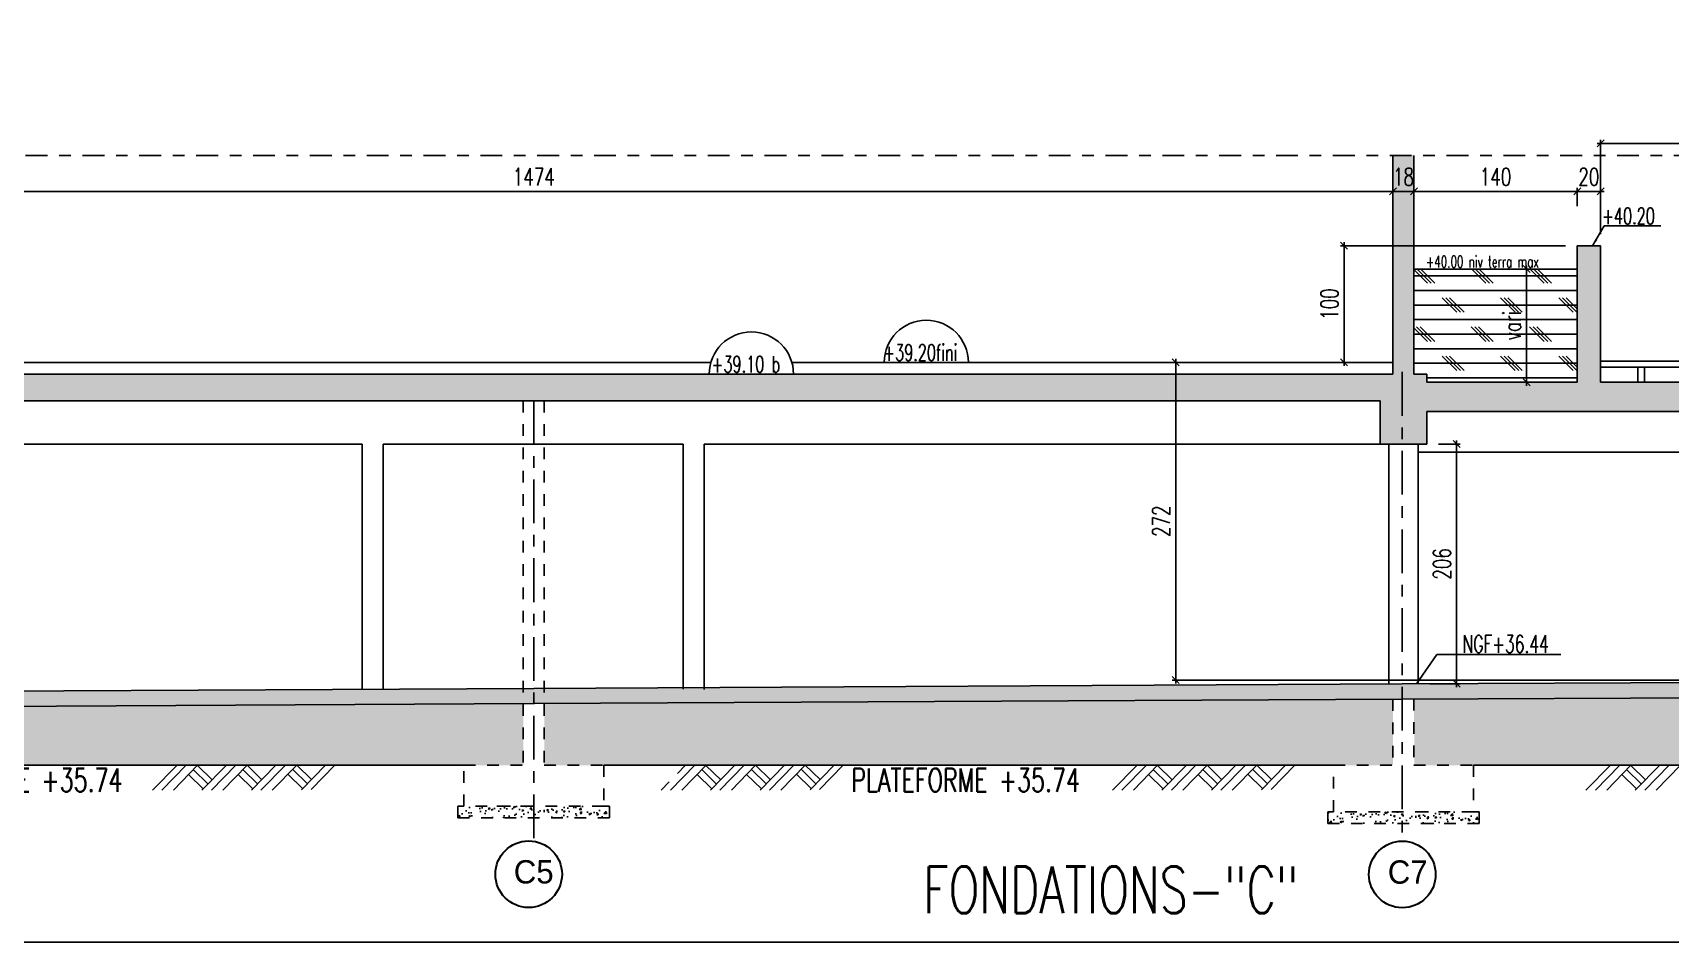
# Model space of a CAD drawing. Extents: x 308 to 437, y -199 to -146.
# Drawn here: x 327.35 to 341.39, y -198.96 to -191.16 of the extents above; entities that cross this region are included whole.
import ezdxf

# ---------------------------------------------------------------- set-up
doc = ezdxf.new("R2010")
doc.units = 0
doc.header["$LTSCALE"] = 0.5
doc.header["$MEASUREMENT"] = 0
for name, pattern in [('AXES2', [1.125, 0.75, -0.125, 0.125, -0.125]), ('DISCONTINU', [0.75, 0.5, -0.25]), ('DISCONTINU2', [0.375, 0.25, -0.125])]:
    doc.linetypes.add(name, pattern=pattern)
doc.layers.get('DEFPOINTS').update_dxf_attribs({"linetype": 'CONTINUOUS'})
for name, color, linetype in [('A05-AXES', 13, 'AXES2'), ('A19-COTATIONS', 146, 'CONTINUOUS'), ('AXES', 6, 'AXES2'), ('CADRE-CART', 7, 'CONTINUOUS'), ('COTATION', 7, 'CONTINUOUS'), ('HABILLAGE', 7, 'CONTINUOUS'), ('MURS', 3, 'CONTINUOUS'), ('POCHAGE', 254, 'CONTINUOUS'), ('RDC', 7, 'DISCONTINU2'), ('Texte', 7, 'CONTINUOUS')]:
    doc.layers.add(name, color=color, linetype=linetype)
doc.styles.add('CGotH', font='GOTHIC.TTF')
doc.styles.add('ROMANS8', font='romans.shx', dxfattribs={"width": 0.7})
doc.dimstyles.new('COT50 cm', dxfattribs={"dimtxt": 0.15, "dimasz": 0.06, "dimexe": 0.03, "dimexo": 0.1, "dimgap": 0.05, "dimtad": 1, "dimdec": 0, "dimlfac": 100, "dimzin": 0, "dimdsep": 46, "dimtxsty": 'ROMANS8', "dimblk1": 'OBLIQUE', "dimblk2": 'OBLIQUE', "dimsah": 1, "dimcen": 0.03, "dimdle": 0.03, "dimclrt": 1, "dimadec": 0, "dimazin": 0, "dimtfac": 1, "dimtdec": 0, "dimtmove": 0, "dimatfit": 3, "dimfxl": 0, "dimtolj": 1, "dimtzin": 0, "dimlwd": -1, "dimlwe": -1, "dimarcsym": 0})
pattern_1 = [(37.5, (0, -126.95472), (-0.003149668, 0.096341188), [0, -0.076, 0, -0.085, 0, -0.08125]), (7.5, (0, -126.95472), (0.088488835, 0.141107303), [0, -0.041, 0, -0.0685, 0, -0.02625]), (327.5, (-0.0615, -126.95472), (0.155707093, 0.000282953), [0, -0.025, 0, -0.09, 0, -0.1175]), (317.5, (-0.0615, -126.95472), (0.15030633, 0.04388378), [0, -0.0125, 0, -0.059, 0, -0.0675])]

# ---------------------------------------------------------------- blocks, each defined once
blk = doc.blocks.new('_Oblique')
at = {"layer": 'COTATION', "color": 0, "lineweight": -2}
blk.add_line((-0.5, -0.5), (0.5, 0.5), dxfattribs=at)
blk = doc.blocks.new('*D1677')
at = {"layer": 'COTATION', "color": 0, "transparency": 16777216}
for p, q in [((324.249, -192.526), (339.046, -192.526)), ((324.279, -192.511), (324.279, -192.556)), ((339.016, -192.558), (339.016, -192.496))]:
    blk.add_line(p, q, dxfattribs=at)
at = {"layer": 'DEFPOINTS', "color": 0, "transparency": 16777216}
for p in [(324.279, -192.411), (339.016, -192.526), (339.016, -192.658)]:
    blk.add_point(p, dxfattribs=at)
at = {"layer": 'COTATION', "color": 0, "transparency": 16777216, "xscale": 0.06, "yscale": 0.06, "zscale": 0.06, "rotation": 180}
blk.add_blockref('_Oblique', (324.279, -192.526), dxfattribs=at)
at = {"layer": 'COTATION', "color": 0, "transparency": 16777216, "xscale": 0.06, "yscale": 0.06, "zscale": 0.06}
blk.add_blockref('_Oblique', (339.016, -192.526), dxfattribs=at)
at = {"layer": 'COTATION', "color": 1, "transparency": 16777216, "insert": (331.647, -192.401), "char_height": 0.15, "attachment_point": 5, "style": 'ROMANS8'}
blk.add_mtext('\\A1;1474', dxfattribs=at)
blk = doc.blocks.new('*D1678')
at = {"layer": 'COTATION', "color": 0, "transparency": 16777216}
for p, q in [((338.986, -192.526), (339.226, -192.526)), ((339.016, -192.558), (339.016, -192.496)), ((339.196, -192.558), (339.196, -192.496))]:
    blk.add_line(p, q, dxfattribs=at)
at = {"layer": 'DEFPOINTS', "color": 0, "transparency": 16777216}
for p in [(339.196, -192.526), (339.016, -192.658), (339.196, -192.658)]:
    blk.add_point(p, dxfattribs=at)
at = {"layer": 'COTATION', "color": 0, "transparency": 16777216, "xscale": 0.06, "yscale": 0.06, "zscale": 0.06, "rotation": 180}
blk.add_blockref('_Oblique', (339.016, -192.526), dxfattribs=at)
at = {"layer": 'COTATION', "color": 0, "transparency": 16777216, "xscale": 0.06, "yscale": 0.06, "zscale": 0.06}
blk.add_blockref('_Oblique', (339.196, -192.526), dxfattribs=at)
at = {"layer": 'COTATION', "color": 1, "transparency": 16777216, "insert": (339.106, -192.401), "char_height": 0.15, "attachment_point": 5, "style": 'ROMANS8'}
blk.add_mtext('\\A1;18', dxfattribs=at)
blk = doc.blocks.new('*D1679')
at = {"layer": 'COTATION', "color": 0, "transparency": 16777216}
for p, q in [((339.166, -192.526), (340.626, -192.526)), ((339.196, -192.558), (339.196, -192.496)), ((340.596, -192.651), (340.596, -192.496))]:
    blk.add_line(p, q, dxfattribs=at)
at = {"layer": 'DEFPOINTS', "color": 0, "transparency": 16777216}
for p in [(340.596, -192.526), (339.196, -192.658), (340.596, -192.751)]:
    blk.add_point(p, dxfattribs=at)
at = {"layer": 'COTATION', "color": 0, "transparency": 16777216, "xscale": 0.06, "yscale": 0.06, "zscale": 0.06, "rotation": 180}
blk.add_blockref('_Oblique', (339.196, -192.526), dxfattribs=at)
at = {"layer": 'COTATION', "color": 0, "transparency": 16777216, "xscale": 0.06, "yscale": 0.06, "zscale": 0.06}
blk.add_blockref('_Oblique', (340.596, -192.526), dxfattribs=at)
at = {"layer": 'COTATION', "color": 1, "transparency": 16777216, "insert": (339.896, -192.401), "char_height": 0.15, "attachment_point": 5, "style": 'ROMANS8'}
blk.add_mtext('\\A1;140', dxfattribs=at)
blk = doc.blocks.new('*D1680')
at = {"layer": 'COTATION', "color": 0, "transparency": 16777216}
for p, q in [((340.566, -192.526), (340.826, -192.526)), ((340.596, -192.651), (340.596, -192.496)), ((340.796, -192.651), (340.796, -192.496))]:
    blk.add_line(p, q, dxfattribs=at)
at = {"layer": 'DEFPOINTS', "color": 0, "transparency": 16777216}
for p in [(340.796, -192.526), (340.596, -192.751), (340.796, -192.751)]:
    blk.add_point(p, dxfattribs=at)
at = {"layer": 'COTATION', "color": 0, "transparency": 16777216, "xscale": 0.06, "yscale": 0.06, "zscale": 0.06, "rotation": 180}
blk.add_blockref('_Oblique', (340.596, -192.526), dxfattribs=at)
at = {"layer": 'COTATION', "color": 0, "transparency": 16777216, "xscale": 0.06, "yscale": 0.06, "zscale": 0.06}
blk.add_blockref('_Oblique', (340.796, -192.526), dxfattribs=at)
at = {"layer": 'COTATION', "color": 1, "transparency": 16777216, "insert": (340.696, -192.401), "char_height": 0.15, "attachment_point": 5, "style": 'ROMANS8'}
blk.add_mtext('\\A1;20', dxfattribs=at)
blk = doc.blocks.new('*D1681')
at = {"layer": 'COTATION', "color": 0, "transparency": 16777216}
for p, q in [((340.766, -192.114), (351.466, -192.114)), ((340.796, -192.892), (340.796, -192.084)), ((351.436, -192.642), (351.436, -192.084))]:
    blk.add_line(p, q, dxfattribs=at)
at = {"layer": 'DEFPOINTS', "color": 0, "transparency": 16777216}
for p in [(351.436, -192.114), (351.436, -192.742), (340.796, -192.992)]:
    blk.add_point(p, dxfattribs=at)
at = {"layer": 'COTATION', "color": 0, "transparency": 16777216, "xscale": 0.06, "yscale": 0.06, "zscale": 0.06, "rotation": 180}
blk.add_blockref('_Oblique', (340.796, -192.114), dxfattribs=at)
at = {"layer": 'COTATION', "color": 0, "transparency": 16777216, "xscale": 0.06, "yscale": 0.06, "zscale": 0.06}
blk.add_blockref('_Oblique', (351.436, -192.114), dxfattribs=at)
at = {"layer": 'COTATION', "color": 1, "transparency": 16777216, "insert": (346.116, -191.989), "char_height": 0.15, "attachment_point": 5, "style": 'ROMANS8'}
blk.add_mtext('\\A1;1064', dxfattribs=at)
blk = doc.blocks.new('*D1706')
at = {"layer": 'COTATION', "color": 0, "transparency": 16777216}
for p, q in [((338.596, -194.022), (338.596, -192.962)), ((340.496, -192.992), (338.566, -192.992)), ((338.849, -193.992), (338.566, -193.992))]:
    blk.add_line(p, q, dxfattribs=at)
at = {"layer": 'DEFPOINTS', "color": 0, "transparency": 16777216}
for p in [(338.596, -192.992), (340.596, -192.992), (338.949, -193.992)]:
    blk.add_point(p, dxfattribs=at)
at = {"layer": 'COTATION', "color": 0, "transparency": 16777216, "xscale": 0.06, "yscale": 0.06, "zscale": 0.06}
for p, rotation in [((338.596, -192.992), 90), ((338.596, -193.992), 270)]:
    blk.add_blockref('_Oblique', p, dxfattribs=dict(at, rotation=rotation))
at = {"layer": 'COTATION', "color": 1, "transparency": 16777216, "insert": (338.471, -193.492), "char_height": 0.15, "attachment_point": 5, "rotation": 90, "style": 'ROMANS8'}
blk.add_mtext('\\A1;100', dxfattribs=at)
blk = doc.blocks.new('*D1717')
at = {"layer": 'COTATION', "color": 0, "transparency": 16777216}
for p, q in [((340.137, -193.192), (340.192, -193.192)), ((340.162, -194.192), (340.162, -193.162)), ((340.133, -194.162), (340.192, -194.162))]:
    blk.add_line(p, q, dxfattribs=at)
at = {"layer": 'DEFPOINTS', "color": 0, "transparency": 16777216}
for p in [(340.037, -193.192), (340.162, -193.192), (340.033, -194.162)]:
    blk.add_point(p, dxfattribs=at)
at = {"layer": 'COTATION', "color": 0, "transparency": 16777216, "xscale": 0.06, "yscale": 0.06, "zscale": 0.06}
for p, rotation in [((340.162, -193.192), 90), ((340.162, -194.162), 270)]:
    blk.add_blockref('_Oblique', p, dxfattribs=dict(at, rotation=rotation))
at = {"layer": 'COTATION', "color": 1, "transparency": 16777216, "insert": (340.037, -193.677), "char_height": 0.15, "attachment_point": 5, "rotation": 90, "style": 'ROMANS8'}
blk.add_mtext('\\A1;vari', dxfattribs=at)
blk = doc.blocks.new('*D1726')
at = {"layer": 'COTATION', "color": 0, "transparency": 16777216}
for p, q in [((339.406, -194.692), (339.591, -194.692)), ((339.561, -196.778), (339.561, -194.662)), ((339.331, -196.748), (339.591, -196.748))]:
    blk.add_line(p, q, dxfattribs=at)
at = {"layer": 'DEFPOINTS', "color": 0, "transparency": 16777216}
for p in [(339.306, -194.692), (339.561, -194.692), (339.231, -196.748)]:
    blk.add_point(p, dxfattribs=at)
at = {"layer": 'COTATION', "color": 0, "transparency": 16777216, "xscale": 0.06, "yscale": 0.06, "zscale": 0.06}
for p, rotation in [((339.561, -194.692), 90), ((339.561, -196.748), 270)]:
    blk.add_blockref('_Oblique', p, dxfattribs=dict(at, rotation=rotation))
at = {"layer": 'COTATION', "color": 1, "transparency": 16777216, "insert": (339.436, -195.72), "char_height": 0.15, "attachment_point": 5, "rotation": 90, "style": 'ROMANS8'}
blk.add_mtext('\\A1;206', dxfattribs=at)
blk = doc.blocks.new('*D1727')
at = {"layer": 'COTATION', "color": 0, "transparency": 16777216}
for p, q in [((337.582, -193.992), (337.123, -193.992)), ((337.153, -196.746), (337.153, -193.962)), ((346.583, -196.716), (337.123, -196.716))]:
    blk.add_line(p, q, dxfattribs=at)
at = {"layer": 'DEFPOINTS', "color": 0, "transparency": 16777216}
for p in [(337.153, -193.992), (337.682, -193.992), (346.683, -196.716)]:
    blk.add_point(p, dxfattribs=at)
at = {"layer": 'COTATION', "color": 0, "transparency": 16777216, "xscale": 0.06, "yscale": 0.06, "zscale": 0.06}
for p, rotation in [((337.153, -193.992), 90), ((337.153, -196.716), 270)]:
    blk.add_blockref('_Oblique', p, dxfattribs=dict(at, rotation=rotation))
at = {"layer": 'COTATION', "color": 1, "transparency": 16777216, "insert": (337.028, -195.354), "char_height": 0.15, "attachment_point": 5, "rotation": 90, "style": 'ROMANS8'}
blk.add_mtext('\\A1;272', dxfattribs=at)

msp = doc.modelspace()

# ---------------------------------------------------------------- hatches: boundary and pattern name
at = {"layer": 'COTATION'}
h = msp.add_hatch(dxfattribs=at)
h.set_pattern_fill('CORK', color=256)
h.set_pattern_definition([(0, (0, 0), (0, 0.125), []), (135, (0.0625, -0.0625), (-0.25, -0.25), [0.1767767, -0.1767767]), (135, (0.09375, -0.0625), (-0.25, -0.25), [0.1767767, -0.1767767]), (135, (0.125, -0.0625), (-0.25, -0.25), [0.1767767, -0.1767767])])
h.paths.add_polyline_path([(339.1961, -193.1921), (339.1961, -194.0921), (339.3056, -194.0921), (339.3056, -194.1617), (340.5958, -194.1617), (340.5958, -193.1921)])
h.paths.add_polyline_path([(340.1496, -193.8419), (340.1496, -193.5119), (339.9246, -193.5119), (339.9246, -193.8419)], flags=24)
at = {"layer": 'COTATION', "linetype": 'DISCONTINU', "ltscale": 0.2}
h = msp.add_hatch(dxfattribs=at)
h.set_pattern_fill('AR-CONC', color=8, scale=0.02, style=0)
h.set_pattern_definition([(50, (330.78116, -197.89683), (0.143452, -0.01255), [0.015, -0.165]), (355, (330.78116, -197.89683), (-0.02775, 0.150438), [0.012, -0.132]), (100.451, (330.79311, -197.89787), (0.115702, 0.137888), [0.012748, -0.140228]), (46.184, (330.78116, -197.85683), (0.213448, -0.033104), [0.0225, -0.2475]), (96.636, (330.79894, -197.85958), (0.186932, 0.194824), [0.019122, -0.210343]), (351.184, (330.78116, -197.85683), (0.186932, 0.194824), [0.018, -0.198]), (21, (330.80116, -197.86683), (0.119381, -0.080524), [0.015, -0.165]), (326, (330.80116, -197.86683), (0.048663, 0.14503), [0.012, -0.132]), (71.451, (330.8111, -197.87354), (0.168044, 0.064506), [0.012748, -0.140228]), (37.5, (330.781157, -197.896826), (0.002432, 0.0665788), [0, -0.1304, 0, -0.134, 0, -0.1325]), (7.5, (330.78116, -197.896826), (0.052614, 0.0788823), [0, -0.0764, 0, -0.1274, 0, -0.0505]), (327.5, (330.736557, -197.896826), (0.1067645, -0.004511), [0, -0.05, 0, -0.156, 0, -0.207]), (317.5, (330.71656, -197.89683), (0.116637, 0.020021), [0, -0.065, 0, -0.1036, 0, -0.147])])
h.paths.add_polyline_path([(331.4806, -197.7968), (331.0462, -197.7968), (330.9962, -197.7968), (330.9962, -197.8968), (331.4806, -197.8968)])
h.paths.add_polyline_path([(332.2962, -197.7969), (332.0834, -197.7967), (331.4806, -197.7968), (331.4806, -197.8968), (332.2962, -197.8969)])
h = msp.add_hatch(dxfattribs=at)
h.set_pattern_fill('AR-CONC', color=8, scale=0.02, style=0)
h.set_pattern_definition([(50, (338.25603, -197.94683), (0.143452, -0.01255), [0.015, -0.165]), (355, (338.25603, -197.94683), (-0.02775, 0.150438), [0.012, -0.132]), (100.451, (338.26798, -197.94787), (0.115702, 0.137888), [0.012748, -0.140228]), (46.184, (338.25603, -197.90683), (0.213448, -0.033104), [0.0225, -0.2475]), (96.636, (338.27381, -197.90958), (0.186932, 0.194824), [0.019122, -0.210343]), (351.184, (338.25603, -197.90683), (0.186932, 0.194824), [0.018, -0.198]), (21, (338.27603, -197.91683), (0.119381, -0.080524), [0.015, -0.165]), (326, (338.27603, -197.91683), (0.048663, 0.14503), [0.012, -0.132]), (71.451, (338.28597, -197.92354), (0.168044, 0.064506), [0.012748, -0.140228]), (37.5, (338.256026, -197.946826), (0.002432, 0.0665788), [0, -0.1304, 0, -0.134, 0, -0.1325]), (7.5, (338.256026, -197.946826), (0.052614, 0.0788823), [0, -0.0764, 0, -0.1274, 0, -0.0505]), (327.5, (338.211426, -197.946826), (0.1067645, -0.004511), [0, -0.05, 0, -0.156, 0, -0.207]), (317.5, (338.19143, -197.94683), (0.116637, 0.020021), [0, -0.065, 0, -0.1036, 0, -0.147])])
h.paths.add_polyline_path([(338.9555, -197.8468), (338.5059, -197.8468), (338.4559, -197.8468), (338.4559, -197.9468), (338.9555, -197.9468)])
h.paths.add_polyline_path([(339.7559, -197.8469), (339.5583, -197.8467), (338.9555, -197.8468), (338.9555, -197.9468), (339.7559, -197.9469)])
at = {"layer": 'HABILLAGE'}
h = msp.add_hatch(dxfattribs=at)
h.set_pattern_fill('AR-SAND', color=256, scale=0.05, style=0)
h.set_pattern_definition([(37.5, (-28.9319, -127.41763), (-0.003149668, 0.096341188), [0, -0.076, 0, -0.085, 0, -0.08125]), (7.5, (-28.9319, -127.41763), (0.088488835, 0.141107303), [0, -0.041, 0, -0.0685, 0, -0.02625]), (327.5, (-28.9934, -127.41763), (0.155707093, 0.000282953), [0, -0.025, 0, -0.09, 0, -0.1175]), (317.5, (-28.9934, -127.41763), (0.15030633, 0.04388378), [0, -0.0125, 0, -0.059, 0, -0.0675])])
h.paths.add_polyline_path([(346.8843, -196.8428), (346.833, -197.1167), (346.493, -197.1167), (346.4426, -196.8477), (339.2193, -196.8784), (339.1959, -196.8784), (339.1997, -197.4468), (339.7102, -197.4468), (352.5411, -197.4468), (353.0411, -197.4468), (353.036, -196.7447), (353.016, -196.7447)])
h = msp.add_hatch(dxfattribs=at)
h.set_pattern_fill('AR-SAND', color=256, scale=0.05, style=0)
h.set_pattern_definition(pattern_1)
h.paths.add_polyline_path([(339.0158, -196.8795), (338.9958, -196.8795), (331.7563, -196.9176), (331.7363, -196.9176), (331.7363, -197.4468), (332.2462, -197.4468), (338.5059, -197.4468), (338.5059, -197.4468), (339.0158, -197.4468)])
h = msp.add_hatch(dxfattribs=at)
h.set_pattern_fill('AR-SAND', color=256, scale=0.05, style=0)
h.set_pattern_definition(pattern_1)
h.paths.add_polyline_path([(331.5562, -196.9188), (331.5362, -196.9188), (324.3212, -196.9567), (324.3012, -196.9567), (324.3012, -197.4468), (324.652, -197.4468), (331.0462, -197.4468), (331.0462, -197.4468), (331.5562, -197.4468)])
at = {"layer": 'POCHAGE'}
for points in [[(324.2793, -194.0921), (324.2793, -192.2174), (324.0994, -192.2174), (324.0994, -194.5921), (324.3012, -194.5921), (324.3012, -194.3221), (338.9056, -194.3221), (338.9056, -194.6921), (339.3056, -194.6921), (339.3056, -194.4117), (346.443, -194.4117), (346.443, -194.7117), (346.643, -194.7117), (346.643, -194.0617), (346.493, -194.0617), (346.493, -194.1617), (340.7958, -194.1617), (340.7958, -192.9921), (340.5958, -192.9921), (340.5958, -194.1617), (339.3056, -194.1617), (339.3056, -194.0921), (339.1961, -194.0921), (339.1961, -192.2174), (339.0156, -192.2174), (339.0156, -194.0921)], [(339.0959, -196.749), (331.6462, -196.7882), (331.6462, -196.9182), (339.0959, -196.879)], [(346.643, -196.7166), (339.0959, -196.749), (339.0959, -196.879), (346.4426, -196.8477), (346.493, -197.1167), (346.643, -197.1167)], [(331.6462, -196.7882), (324.3012, -196.8268), (324.3001, -196.9568), (331.6462, -196.9182)]]:
    msp.add_hatch(color=256, dxfattribs=at).paths.add_polyline_path(points)

# ---------------------------------------------------------------- linework, layer by layer
at = {"layer": 'A19-COTATIONS', "color": 242, "lineweight": 30, "ltscale": 10, "true_color": 0xcd2027}
for centre in [(331.603, -198.3817), (339.0959, -198.3831)]:
    msp.add_circle(centre, 0.2858, dxfattribs=at)
at = {"layer": 'AXES', "color": 6, "ltscale": 0.5}
msp.add_line((354.776, -192.2174), (322.7647, -192.2174), dxfattribs=at)
at = {"layer": 'AXES', "color": 1}
for p, q in [((339.0959, -194.0743), (339.0959, -198.0973)), ((331.6462, -194.3221), (331.6462, -198.0991))]:
    msp.add_line(p, q, dxfattribs=at)
at = {"layer": 'CADRE-CART', "color": 1}
msp.add_lwpolyline([(307.8533, -154.9648), (437.1328, -154.9648), (437.1328, -198.9648), (307.8533, -198.9648)], close=True, dxfattribs=at)
at = {"layer": 'COTATION', "color": 8, "linetype": 'DISCONTINU', "ltscale": 0.2}
for p, q in [((331.5562, -194.3221), (331.5562, -197.4468)), ((331.7363, -194.3221), (331.7363, -197.4468)), ((339.0158, -196.8794), (339.0158, -197.4468)), ((339.1959, -196.8785), (339.1959, -197.4468)), ((332.7388, -197.6613), (332.9485, -197.4468))]:
    msp.add_line(p, q, dxfattribs=at)
at = {"layer": 'COTATION', "color": 8}
for p, q in [((330.1739, -194.6921), (324.3012, -194.6921)), ((330.1739, -194.6921), (330.1736, -196.7959)), ((330.3539, -194.6921), (330.3536, -196.7959)), ((332.9272, -194.6921), (330.3539, -194.6921)), ((332.9272, -194.6921), (332.9269, -196.7955)), ((333.1075, -194.6921), (333.1072, -196.7959)), ((339.0156, -194.6921), (333.1075, -194.6921)), ((338.9806, -194.6921), (338.9806, -196.7494)), ((339.2306, -194.6921), (339.2306, -196.7485)), ((342.9147, -194.7617), (339.2306, -194.7617))]:
    msp.add_line(p, q, dxfattribs=at)
at = {"layer": 'COTATION', "color": 8, "linetype": 'DISCONTINU', "ltscale": 0.2}
for points in [[(331.7363, -197.4468), (332.2462, -197.4468), (332.2462, -197.7968), (331.0462, -197.7968), (331.0462, -197.4468), (331.5562, -197.4468)], [(339.1959, -197.4468), (339.7059, -197.4468), (339.7059, -197.8468), (338.5059, -197.8468), (338.5059, -197.4468), (339.0158, -197.4468)], [(331.0462, -197.7968), (330.9962, -197.7968), (330.9962, -197.8968), (332.2962, -197.8969), (332.2962, -197.7969), (332.2462, -197.7968)], [(338.5059, -197.8468), (338.4559, -197.8468), (338.4559, -197.9468), (339.7559, -197.9469), (339.7559, -197.8469), (339.7059, -197.8468)]]:
    msp.add_lwpolyline(points, dxfattribs=at)
at = {"layer": 'COTATION'}
for centre in [(335.0133, -193.9921), (333.5134, -194.0921)]:
    msp.add_arc(centre, 0.3611, 0, 180, dxfattribs=at)
at = {"layer": 'HABILLAGE'}
for p, q in [((328.3772, -197.6613), (328.587, -197.4468)), ((328.4579, -197.6604), (328.6667, -197.4468)), ((328.556, -197.6593), (328.7638, -197.4468)), ((328.762, -197.4477), (328.8889, -197.5718)), ((328.8007, -197.6613), (329.0105, -197.4468)), ((328.8814, -197.6604), (329.0902, -197.4468)), ((328.9795, -197.6593), (329.1873, -197.4468)), ((329.1873, -197.4468), (329.3142, -197.5709)), ((329.2255, -197.6613), (329.4352, -197.4468)), ((329.3062, -197.6604), (329.5159, -197.4459)), ((329.4043, -197.6593), (329.614, -197.4448)), ((329.614, -197.4448), (329.7409, -197.5689)), ((329.6553, -197.6565), (329.8603, -197.4468)), ((329.736, -197.6556), (329.9401, -197.4468)), ((332.8194, -197.6604), (333.0283, -197.4468)), ((332.9176, -197.6593), (333.1253, -197.4468)), ((333.1235, -197.4477), (333.2505, -197.5718)), ((333.1623, -197.6613), (333.372, -197.4468)), ((333.243, -197.6604), (333.4518, -197.4468)), ((333.3411, -197.6593), (333.5488, -197.4468)), ((333.5488, -197.4468), (333.6758, -197.5709)), ((333.587, -197.6613), (333.7968, -197.4468)), ((333.6677, -197.6604), (333.8774, -197.4459)), ((333.7658, -197.6593), (333.9755, -197.4448)), ((333.9755, -197.4448), (334.1025, -197.5689)), ((334.0169, -197.6565), (334.2218, -197.4468)), ((334.0975, -197.6556), (334.3016, -197.4468)), ((336.611, -197.6613), (336.8207, -197.4468)), ((336.6917, -197.6604), (336.9005, -197.4468)), ((336.7898, -197.6593), (336.9975, -197.4468)), ((336.9958, -197.4477), (337.1227, -197.5718)), ((337.0345, -197.6613), (337.2443, -197.4468)), ((337.1152, -197.6604), (337.324, -197.4468)), ((337.2133, -197.6593), (337.4211, -197.4468)), ((337.4211, -197.4468), (337.548, -197.5709)), ((337.4593, -197.6613), (337.669, -197.4468)), ((337.54, -197.6604), (337.7497, -197.4459)), ((337.6381, -197.6593), (337.8478, -197.4448)), ((337.8478, -197.4448), (337.9747, -197.5689)), ((337.8891, -197.6565), (338.0941, -197.4468)), ((337.9698, -197.6556), (338.1738, -197.4468)), ((340.6709, -197.6613), (340.8806, -197.4468)), ((340.7516, -197.6604), (340.9604, -197.4468)), ((340.8497, -197.6593), (341.0574, -197.4468)), ((341.0557, -197.4477), (341.1826, -197.5718)), ((341.0944, -197.6613), (341.3041, -197.4468)), ((341.1751, -197.6604), (341.3839, -197.4468)), ((341.2732, -197.6593), (341.4809, -197.4468)), ((328.6852, -197.5265), (328.812, -197.6505)), ((328.7264, -197.4844), (328.8531, -197.6084)), ((329.1105, -197.5257), (329.2373, -197.6496)), ((329.1516, -197.4836), (329.2784, -197.6075)), ((329.5372, -197.5236), (329.664, -197.6476)), ((329.5784, -197.4816), (329.7051, -197.6055)), ((333.0468, -197.5265), (333.1736, -197.6505)), ((333.0879, -197.4844), (333.2147, -197.6084)), ((333.4721, -197.5257), (333.5988, -197.6496)), ((333.5132, -197.4836), (333.64, -197.6075)), ((333.8988, -197.5236), (334.0256, -197.6476)), ((333.9399, -197.4816), (334.0667, -197.6055)), ((336.919, -197.5265), (337.0458, -197.6505)), ((336.9601, -197.4844), (337.0869, -197.6084)), ((337.3443, -197.5257), (337.4711, -197.6496)), ((337.3854, -197.4836), (337.5122, -197.6075)), ((337.771, -197.5236), (337.8978, -197.6476)), ((337.8122, -197.4816), (337.9389, -197.6055)), ((340.9789, -197.5265), (341.1057, -197.6505)), ((341.02, -197.4844), (341.1468, -197.6084))]:
    msp.add_line(p, q, dxfattribs=at)
at = {"layer": 'HABILLAGE', "color": 1, "flags": 128}
for points in [[(331.0462, -197.4468), (324.652, -197.4468)], [(338.5059, -197.4468), (332.2462, -197.4468)], [(352.5361, -197.4468), (339.7059, -197.4468)]]:
    msp.add_lwpolyline(points, dxfattribs=at)
at = {"layer": 'MURS'}
for p, q in [((339.0156, -192.2174), (339.0156, -194.0921)), ((339.1961, -192.2174), (339.1961, -194.0921)), ((339.0156, -194.0921), (324.2793, -194.0921)), ((339.3056, -194.0921), (339.1961, -194.0921)), ((339.3056, -194.0921), (339.3056, -194.1617)), ((340.5958, -194.1617), (339.3056, -194.1617)), ((346.493, -194.1617), (340.7958, -194.1617)), ((338.9056, -194.3221), (324.3012, -194.3221)), ((338.9056, -194.3221), (338.9056, -194.6921)), ((339.3056, -194.4117), (339.3056, -194.6921)), ((346.443, -194.4117), (339.3056, -194.4117)), ((339.3056, -194.6921), (338.9056, -194.6921)), ((339.0959, -196.749), (331.6462, -196.7882)), ((346.643, -196.7166), (339.0959, -196.749)), ((331.6462, -196.7882), (324.0994, -196.8279)), ((339.0959, -196.879), (331.6462, -196.9182)), ((346.4426, -196.8477), (339.0959, -196.879)), ((331.6462, -196.9182), (324.3001, -196.9568))]:
    msp.add_line(p, q, dxfattribs=at)
msp.add_lwpolyline([(340.7958, -194.1617), (340.7958, -192.9921), (340.5958, -192.9921), (340.5958, -194.1617)], dxfattribs=at)
at = {"layer": 'RDC', "linetype": 'ByBlock'}
for p, q in [((340.5958, -193.1921), (339.1961, -193.1921)), ((333.1664, -193.9921), (324.2793, -193.9921)), ((339.0156, -193.9921), (333.8604, -193.9921)), ((351.4355, -193.9817), (340.7958, -193.9817)), ((351.4355, -194.0317), (340.7958, -194.0317))]:
    msp.add_line(p, q, dxfattribs=at)
at = {"layer": 'RDC'}
msp.add_lwpolyline([(341.1149, -194.1617), (341.1739, -194.1617), (341.1739, -194.0317), (341.1149, -194.0317)], close=True, dxfattribs=at)

# ---------------------------------------------------------------- texts
at = {"layer": 'A05-AXES', "color": 1, "ltscale": 0.5, "char_height": 0.2, "width": 0.3408, "attachment_point": 2, "rotation": 0.00168, "line_spacing_factor": 1.032839, "style": 'CGotH'}
for s, insert in [('C5', (331.646, -198.2608)), ('C7', (339.1422, -198.2625))]:
    msp.add_mtext(s, dxfattribs=dict(at, insert=insert))
at = {"layer": 'CADRE-CART', "color": 4, "style": 'ROMANS8', "width": 0.7}
msp.add_text('FONDATIONS-"C"', height=0.4, dxfattribs=at).set_placement((334.988, -198.715))
at = {"layer": 'HABILLAGE', "color": 1, "style": 'ROMANS8', "width": 0.65}
for s, height, p in [('+40.20', 0.14, (340.8096, -192.8063)), ('+40.00 niv terra max', 0.1, (339.2976, -193.178)), ('+39.10 b ', 0.14, (333.1718, -194.078)), ('+39.20fini ', 0.14, (334.6442, -193.978)), ('NGF+36.44', 0.15, (339.613, -196.4823))]:
    msp.add_text(s, height=height, dxfattribs=at).set_placement(p)
at = {"layer": 'Texte', "color": 1, "style": 'ROMANS8', "width": 0.7}
for p in [(326.1575, -197.6741), (334.3701, -197.6741)]:
    msp.add_text('PLATEFORME +35.74', height=0.2, dxfattribs=at).set_placement(p)

# ---------------------------------------------------------------- dimensions: what is measured, and where the dimension line sits
at = {"layer": 'COTATION', "color": 0}
for base, p1, p2, override, picture, middle in [((351.4355, -192.1144), (340.7958, -192.9921), (351.4355, -192.7421), {"dimfxl": 10}, '*D1681', (346.1157, -191.9894)), ((339.0156, -192.5255), (324.2793, -192.4114), (339.0156, -192.6582), {"dimtmove": 1}, '*D1677', (331.6474, -192.4005)), ((340.5958, -192.5255), (339.1961, -192.6582), (340.5958, -192.7512), {"dimtmove": 1}, '*D1679', (339.8959, -192.4005))]:
    dim = msp.add_linear_dim(base=base, p1=p1, p2=p2, dimstyle='COT50 cm', override=override, dxfattribs=at)
    dim.commit()
    dim.dimension.update_dxf_attribs({"geometry": picture, "text_midpoint": middle})
for base, p1, p2, picture, middle in [((339.1961, -192.5255), (339.0156, -192.6582), (339.1961, -192.6582), '*D1678', (339.1058, -192.5255)), ((340.7958, -192.5255), (340.5958, -192.7512), (340.7958, -192.7512), '*D1680', (340.6958, -192.5255))]:
    dim = msp.add_linear_dim(base=base, p1=p1, p2=p2, dimstyle='COT50 cm', override={"dimtmove": 1}, dxfattribs=at)
    dim.commit()
    dim.dimension.update_dxf_attribs({"geometry": picture, "text_midpoint": middle, "dimtype": 160})
for base, p1, p2, picture, middle in [((338.5965, -192.9921), (338.9488, -193.9921), (340.5958, -192.9921), '*D1706', (338.4715, -193.4921)), ((337.1532, -193.9921), (346.683, -196.716), (337.682, -193.9921), '*D1727', (337.0282, -195.354)), ((339.5609, -194.6921), (339.2306, -196.7484), (339.3056, -194.6921), '*D1726', (339.4359, -195.7203))]:
    dim = msp.add_linear_dim(base=base, p1=p1, p2=p2, angle=90, dimstyle='COT50 cm', override={"dimfxl": 10}, dxfattribs=at)
    dim.commit()
    dim.dimension.update_dxf_attribs({"geometry": picture, "text_midpoint": middle})
dim = msp.add_linear_dim(base=(340.1621, -193.1921), p1=(340.0329, -194.1617), p2=(340.0371, -193.1921), angle=90, text='vari', dimstyle='COT50 cm', override={"dimfxl": 10}, dxfattribs=at)
dim.commit()
dim.dimension.update_dxf_attribs({"geometry": '*D1717', "text_midpoint": (340.0371, -193.6769)})

# ---------------------------------------------------------------- leaders
at = {"layer": 'MURS', "color": 1}
for points in [[(340.7286, -192.9921), (340.827, -192.8204), (341.3131, -192.8204)], [(339.2185, -196.7485), (339.3923, -196.4963), (340.455, -196.4963)]]:
    msp.add_leader(points, dimstyle='COT50 cm', override={"dimgap": 0.05, "dimtad": 0, "dimfxl": 10, "dimfxlon": 1}, dxfattribs=at)

doc.saveas('drawing.dxf')
